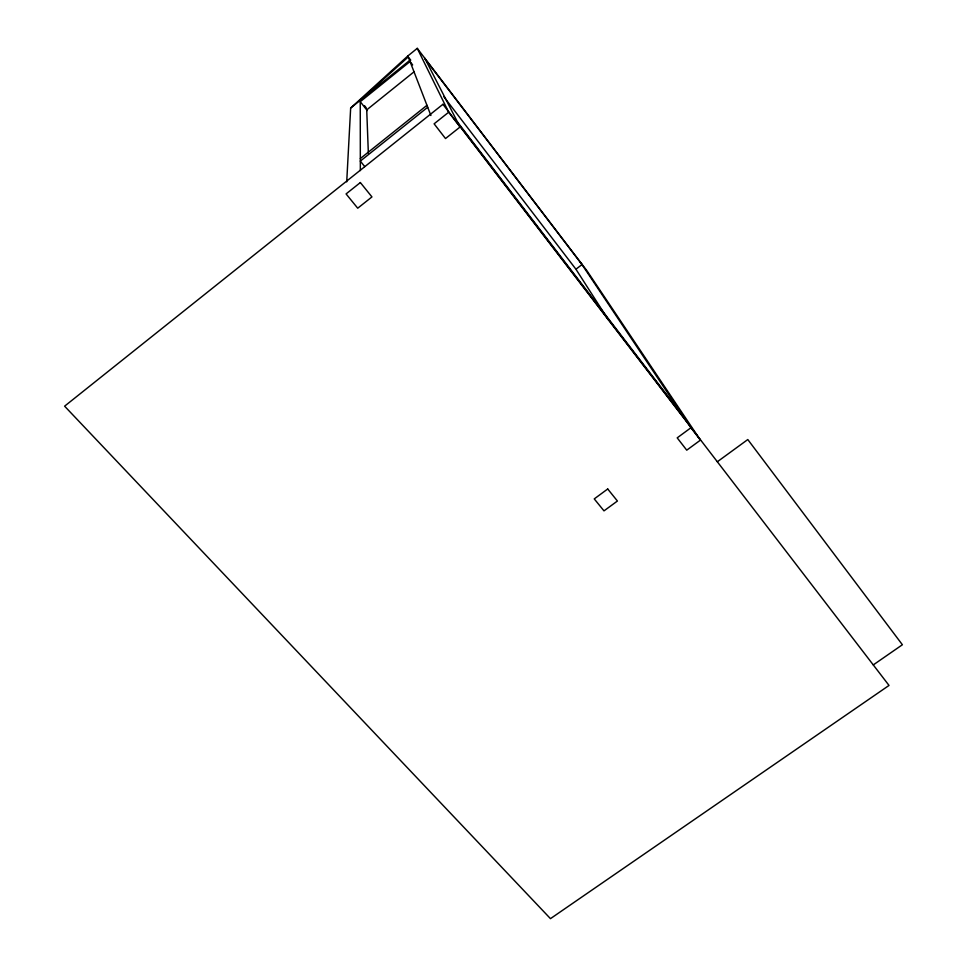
<?xml version="1.0" encoding="UTF-8"?>
<svg xmlns="http://www.w3.org/2000/svg" width="967" height="967" viewBox="0 0 967 967"><rect width="100%" height="100%" fill="white"/><g stroke="black" fill="none" stroke-linecap="round" stroke-linejoin="round"><path stroke-width="1.45" d="M346.718 181.869L350.658 108.038L407.881 55.929L417.26 48.35L586.933 270.736L700.434 440.13L686.739 450.175L677.202 437.858L690.934 427.752L580.333 262.081M408.255 56.92L360.244 100.302L360.34 170.591M350.658 108.038L409.633 60.474M414.13 71.739L366.723 109.887L368.342 152.979M360.328 158.564L426.955 105.306M427.704 107.252L360.328 161.09L364.74 166.602M417.26 48.35L448.688 112.208L434.11 123.824L445.509 138.547L460.062 127.003L424.694 58.08M576.32 268.935L582.001 264.583L425.214 59.096M717.321 461.767L747.793 439.55L902.392 644.747L873.261 664.921M364.583 105.79L366.312 107.99M367.242 110.552L360.256 101.692L410.044 61.537L412.643 64.922M409.089 58.008L410.757 60.184M457.56 122.132L683.331 416.354M458.745 124.441L686.933 421.757M448.688 112.208L460.062 127.003M690.934 427.752L700.434 440.13M443.708 96.543L575.933 269.225L608.303 319.775M407.881 55.929L430.895 115.508M442.946 104.303L64.608 406.176L550.465 918.65L889.024 685.434L442.946 104.303M360.353 182.558L346.077 193.92L357.717 208.207L371.944 196.917L360.353 182.558M607.711 488.988L594.246 498.899L603.988 510.866L617.417 501.027L607.711 488.988"/></g></svg>
